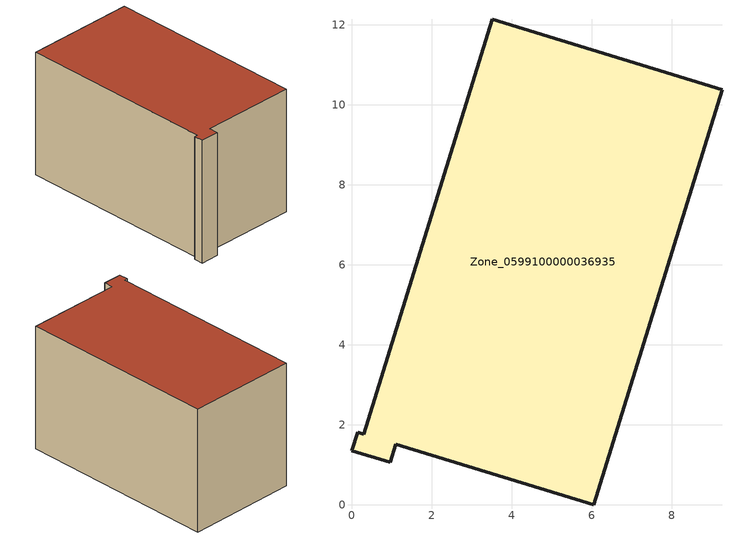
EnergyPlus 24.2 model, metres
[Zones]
Zone_0599100000036935
 floor ground (C_G): 0.97,1.06 0,1.35 0.15,1.82 0.31,1.77 3.52,12.14 9.26,10.38 6.05,0 1.11,1.52 z0
 wall outside (C_F): 0.31,1.77 0.15,1.82 0,1.35 0.97,1.06 1.11,1.52 6.05,0 9.26,10.38 3.52,12.14 0.31,1.77 z0:6.8
 roof outside (C_R): 9.26,10.38 3.52,12.14 0.31,1.77 0.15,1.82 0,1.35 0.97,1.06 1.11,1.52 6.05,0 z6.8
[BUILDING]
Pand.0599100000036935: North Axis=0; Terrain=City; Loads Convergence Tolerance Value=0.04; Temperature Convergence Tolerance Value=0.4; Solar Distribution=FullExterior; Maximum Number of Warmup Days=25; Minimum Number of Warmup Days=1
[Site:Location]
Rotterdam.The.Hague.AP_ZH_NLD Design_Conditions: Latitude=51.96; Longitude=4.45; Time Zone=1; Elevation=-4.5
[SITE:GROUNDTEMPERATURE:BUILDINGSURFACE]
18, 18, 18, 18, 18, 18, 18, 18, 18, 18, 18, 18
[MATERIAL] Thermal Absorptance=0.9; Solar Absorptance=0.7; Visible Absorptance=0.7
Name | Roughness | Thickness | Conductivity | Density | Specific Heat
G.TI.1975-1991 | MediumSmooth | 0.15 | 0.288461 | 540 | 1210
F.TI.1975-1991 | Rough | 0.3 | 0.230769 | 1920 | 840
R.TI.1975-1991 | MediumRough | 0.2 | 0.153846 | 1500 | 1000
[CONSTRUCTION]
C_G: G.TI.1975-1991
C_F: F.TI.1975-1991
C_R: R.TI.1975-1991
[ZONE]
Zone_0599100000036935: Type=1; Multiplier=1; Ceiling Height=Autocalculate; Volume=Autocalculate; Floor Area=autocalculate; Part of Total Floor Area=Yes
[ZONEINFILTRATION:DESIGNFLOWRATE]
Infil_Zone_0599100000036935: Zone or ZoneList or Space or SpaceList=Zone_0599100000036935; Schedule=AlwaysOn; Design Flow Rate Calculation Method=Flow/Area; Flow Rate per Floor Area=0.003; Constant Term Coefficient=1; Temperature Term Coefficient=0; Velocity Term Coefficient=0; Velocity Squared Term Coefficient=0
[HVACTEMPLATE:ZONE:IDEALLOADSAIRSYSTEM]
Zone_0599100000036935: Maximum Heating Supply Air Temperature=50; Minimum Cooling Supply Air Temperature=13; Maximum Heating Supply Air Humidity Ratio=0.0156; Minimum Cooling Supply Air Humidity Ratio=0.0077; Heating Limit=NoLimit; Cooling Limit=NoLimit; Dehumidification Control Type=ConstantSensibleHeatRatio; Cooling Sensible Heat Ratio=0.7; Dehumidification Setpoint=60; Humidification Control Type=None; Humidification Setpoint=30; Outdoor Air Method=None; Outdoor Air Flow Rate per Person=0.00944; Outdoor Air Flow Rate per Zone Floor Area=0; Outdoor Air Flow Rate per Zone=0; Demand Controlled Ventilation Type=None; Outdoor Air Economizer Type=NoEconomizer; Heat Recovery Type=None; Sensible Heat Recovery Effectiveness=0.7; Latent Heat Recovery Effectiveness=0.65
[ZONECONTROL:THERMOSTAT]
ThermostatControl_Zone_0599100000036935: Zone or ZoneList=Zone_0599100000036935; Control Type Schedule=DualSetpointControlType; Control 1=Thermostat_Zone_0599100000036935; Temperature Difference Between Cutout And Setpoint=0
[THERMOSTATSETPOINT:DUALSETPOINT]
Thermostat_Zone_0599100000036935: Heating Setpoint Temperature Schedule=HeatingSetpoint_Zone_0599100000036935; Cooling Setpoint Temperature Schedule=CoolingSetpoint_Zone_0599100000036935
[SCHEDULE:COMPACT]
HeatingSetpoint_Zone_0599100000036935: Through: 12/31, For: AllDays, Until: 24:00, 21
CoolingSetpoint_Zone_0599100000036935: Through: 12/31, For: AllDays, Until: 24:00, 24
DualSetpointControlType: Through: 12/31, For: AllDays, Until: 24:00, 4
AlwaysOn: Through: 12/31, For: AllDays, Until: 24:00, 1
